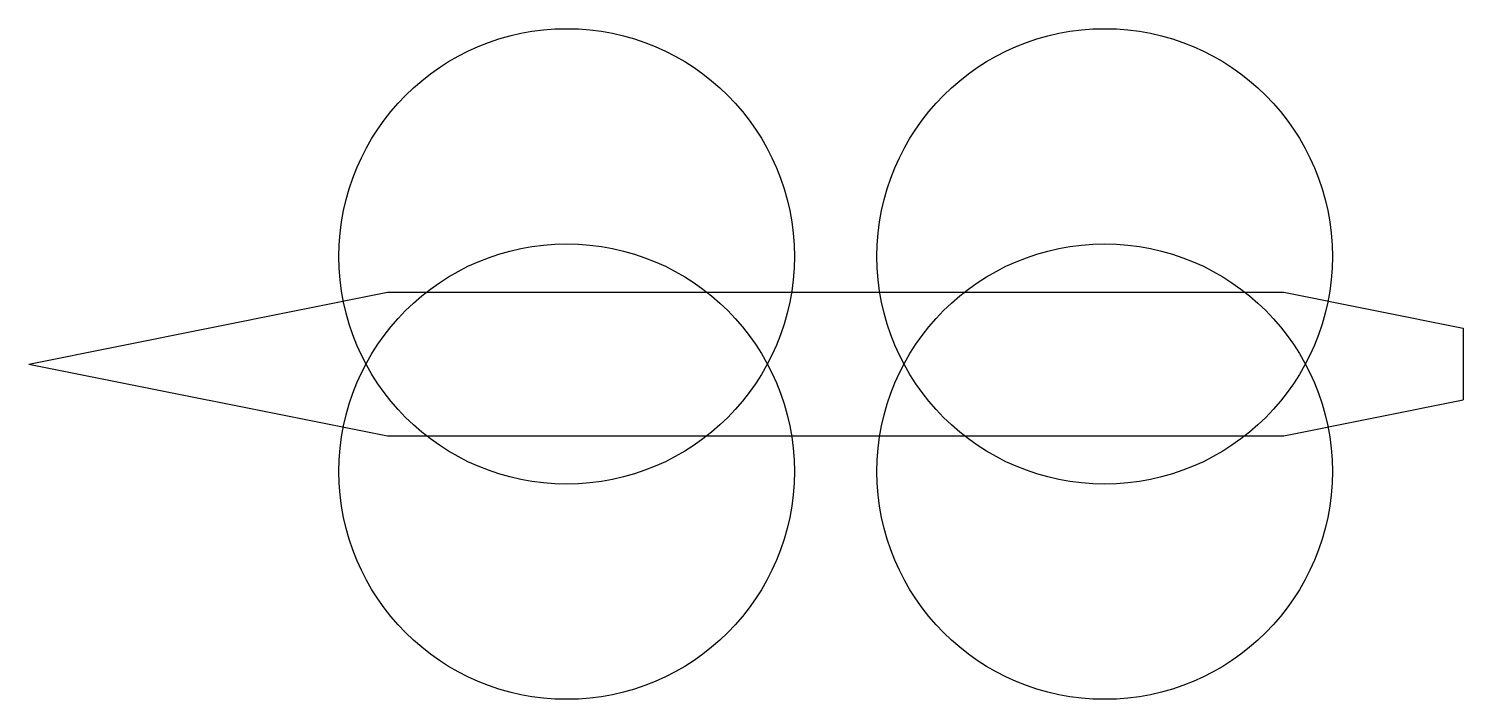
# Model space of a CAD drawing. Header units: metres. Extents: x 0 to 400, y -94 to 94.
import ezdxf

# ---------------------------------------------------------------- set-up
doc = ezdxf.new("R2010")
doc.units = ezdxf.units.M

msp = doc.modelspace()

# ---------------------------------------------------------------- linework, layer by layer
for p, q in [((0, 0), (100, 20)), ((100, 20), (350, 20)), ((350, 20), (400, 10)), ((400, 10), (400, -10)), ((0, 0), (100, -20)), ((350, -20), (400, -10)), ((100, -20), (350, -20))]:
    msp.add_line(p, q)
at = {"color": 3}
for centre in [(150, 30), (300, 30), (150, -30), (300, -30)]:
    msp.add_circle(centre, 63.5, dxfattribs=at)

doc.saveas('drawing.dxf')
